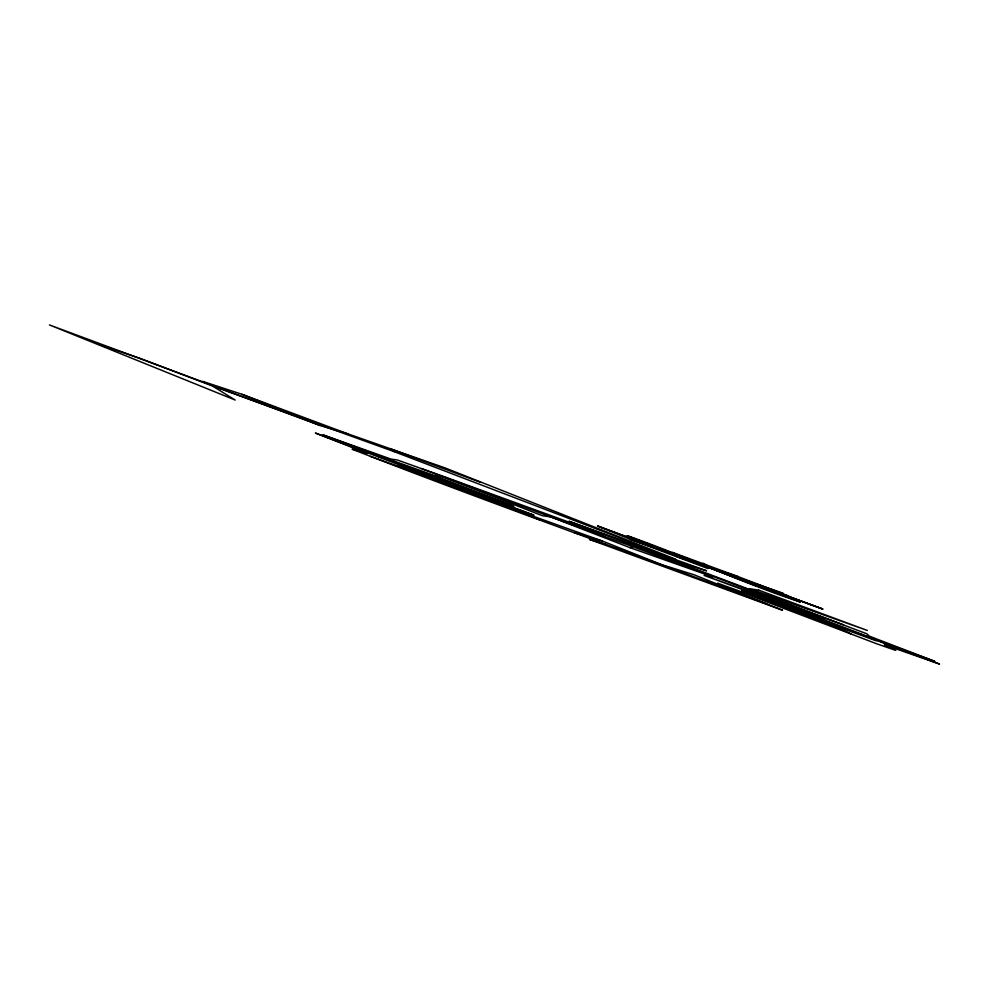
<?xml version="1.0" encoding="UTF-8"?>
<svg xmlns="http://www.w3.org/2000/svg" width="989" height="989" viewBox="0 0 989 989"><rect width="100%" height="100%" fill="white"/><g stroke="black" fill="none" stroke-linecap="round" stroke-linejoin="round"><path stroke-width="1.48" d="M378.243 456.436L386.402 458.389L434.591 475.548L513.662 506.244L415.009 470.863L315.404 433.034L367.413 453.432L352.096 449.179C489.518 503.08 628.72 551.825 766.821 603.995L782.534 610.238L589.432 539.401L606.43 544.716M421.487 468.601L550.935 516.975L629.981 547.659L632.799 546.657L843.654 624.875M788.629 595.959L738.078 576.587L710.498 567.723L707.84 568.527L630.512 539.413L597.566 525.987L822.774 609.051L628.967 538.115M871.086 637.806L824.764 619.979L741.787 590.68L934.828 661.357L869.319 636.15L866.809 633.788L664.843 557.45L666.611 559.119M434.591 475.548L442.367 476.698L542.331 515.702L550.935 516.975L632.799 546.657M599.136 534.147L603.686 534.814L445.594 477.18L397.393 460.021L390.952 459.069L322.797 434.801L386.402 458.389M574.3 532.651L602.412 541.057L661.913 564.731L694.093 574.782L766.821 603.995M97.639 343.962L139.548 358.191L212.425 385.982L235.184 400.038L49.45 324.924L319.904 425.455L348.066 433.924L445.149 467.945L675.611 559.205L394.29 451.701L212.375 385.957M202.547 381.334L241.971 394.302L348.066 433.924M675.574 556.102L783.103 593.202M795.836 599.655L800.15 601.967C741.354 582.781 685.649 556.041 627.273 535.729L627.595 536.57M876.303 640.81L717.532 583.127L876.291 643.629L895.799 650.441L884.376 644.791L939.55 664.076L870.023 637.954M672.223 552.295L738.078 576.587M630.512 539.413L710.498 567.723L822.774 609.051M629.981 547.659L712.933 576.946M370.479 456.386L533.998 515.195L415.009 470.863L396.527 465.732L503.784 505.688L602.412 541.057M597.566 525.987L800.15 601.967M480.938 482.484L391.632 449.303L394.29 451.701M385.982 458.772L513.662 506.244M741.787 590.68L837.287 627.187L851.072 633.986M627.273 535.729L755.695 585.649M503.784 505.688L540.575 520.115M241.971 394.302L319.904 425.455M703.154 563.211L710.498 567.723M758.823 590.186L749.699 588.715L867.353 630.45L758.823 590.186M706.455 570.74L673.769 560.491L568.984 521.277L706.455 570.74M821.748 617.136L704.081 575.4L824.764 619.979L821.748 617.136"/></g></svg>
